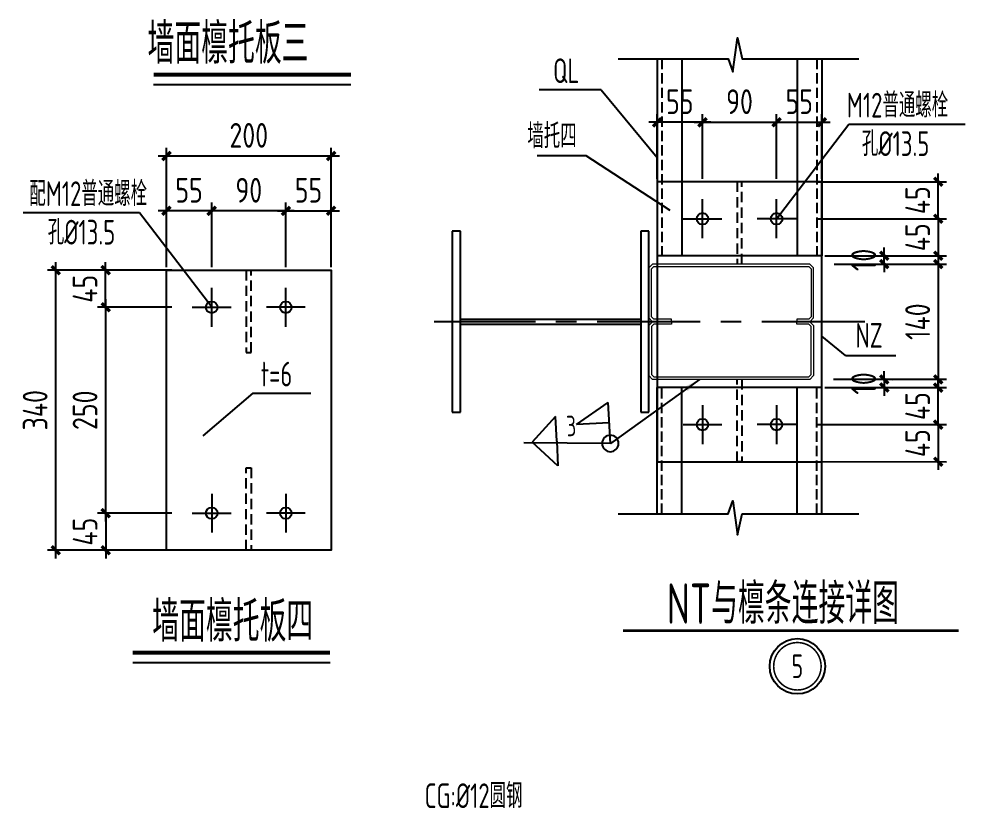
# Model space of a CAD drawing. Extents: x 180850 to 1399066, y 113487 to 334416.
# Drawn here: x 1100614 to 1123591, y 154976 to 174142 of the extents above; entities that cross this region are included whole.
import ezdxf
from ezdxf.enums import TextEntityAlignment as Align

# ---------------------------------------------------------------- set-up
doc = ezdxf.new("R2010")
doc.units = 0
doc.header["$LTSCALE"] = 1000
for name, pattern in [('CENTERX2', [4, 2.5, -0.5, 0.5, -0.5]), ('CONTINOUS', [0]), ('DASH', [0.35, 0.25, -0.1]), ('DASHED', [0.75, 0.5, -0.25])]:
    doc.linetypes.add(name, pattern=pattern)
for name, color, linetype in [('4', 4, 'CONTINOUS'), ('AXIS', 3, 'Continuous'), ('BEAM', 4, 'Continuous'), ('PUB_TEXT', 7, 'Continuous'), ('PZ', 202, 'Continuous'), ('STXT_HF', 7, 'Continuous'), ('STXT_HF_TEXT', 7, 'Continuous'), ('THIN', 7, 'Continuous'), ('板', 243, 'Continuous'), ('框线', 252, 'Continuous')]:
    doc.layers.add(name, color=color, linetype=linetype)
doc.layers.add('檩条', color=30, linetype='Continuous', lineweight=5)
doc.styles.get("Standard").update_dxf_attribs({"font": 'gbenor.shx', "bigfont": 'gbcbig.shx'})
doc.styles.add('TSSD_Dimension', font='Tssdeng.shx', dxfattribs={"width": 0.8, "bigfont": 'hztxt.shx'})
doc.styles.add('TSSD_Num', font='Tssdeng.shx', dxfattribs={"width": 0.7, "bigfont": 'hztxt.shx'})
doc.styles.add('标准字体', font='tssdeng.shx', dxfattribs={"width": 0.7, "bigfont": 'tssdchn.shx'})
doc.dimstyles.new('TSSD_20_200', dxfattribs={"dimtxt": 600, "dimasz": 200, "dimexe": 200, "dimexo": 500, "dimgap": 200, "dimtad": 1, "dimdec": 0, "dimlfac": 0.05, "dimzin": 0, "dimdsep": 46, "dimtxsty": 'TSSD_Dimension', "dimblk": 'ARCHTICK', "dimblk1": 'ARCHTICK', "dimblk2": 'ARCHTICK', "dimcen": 0, "dimdle": 200, "dimclrt": 7, "dimadec": 0, "dimazin": 0, "dimtfac": 1, "dimtdec": 0, "dimtix": 1, "dimtmove": 2, "dimatfit": 3, "dimfxl": 1, "dimtolj": 1, "dimtzin": 0, "dimarcsym": 0})
doc.dimstyles.new('TSSD_LEADER_STYLE_400.0', dxfattribs={"dimtxt": 1200, "dimasz": 400, "dimexe": 400, "dimexo": 1000, "dimgap": 0.09, "dimtad": 0, "dimtih": 1, "dimtoh": 1, "dimdec": 4, "dimzin": 0, "dimdsep": 46, "dimtxsty": 'Standard', "dimcen": 0.09, "dimdle": 400, "dimclrt": 7, "dimadec": 0, "dimazin": 0, "dimtfac": 1, "dimtdec": 4, "dimtofl": 0, "dimtmove": 0, "dimatfit": 3, "dimfxl": 1, "dimtolj": 1, "dimtzin": 0, "dimarcsym": 0})

# ---------------------------------------------------------------- blocks, each defined once
blk = doc.blocks.new('ts_idx2')
at = {"color": 0, "linetype": 'ByBlock', "lineweight": -2, "const_width": 0.0333}
blk.add_lwpolyline([(-0.5, 0, 1), (0.5, 0, 1)], format="xyb", close=True, dxfattribs=at)
at = {"color": 0, "linetype": 'ByBlock', "lineweight": -2}
blk.add_circle((0, 0), 0.583, dxfattribs=at)
at = {"color": 0, "linetype": 'ByBlock', "lineweight": -2, "style": 'TSSD_Num', "width": 0.7}
blk.add_attdef('A', text='', height=0.5, dxfattribs=at).set_placement((0, 0), align=Align.MIDDLE_CENTER)
blk = doc.blocks.new('_ArchTick')
at = {"color": 0, "linetype": 'ByBlock', "const_width": 0.4}
blk.add_lwpolyline([(-0.5, -0.5), (0.5, 0.5)], dxfattribs=at)
blk = doc.blocks.new('*D824')
at = {"layer": 'AXIS', "color": 0, "linetype": 'ByBlock', "lineweight": -2, "transparency": 16777216}
for p, q in [((1107096, 168111), (1107096, 169681)), ((1108196, 168111), (1108196, 169681)), ((1106896, 169481), (1108396, 169481))]:
    blk.add_line(p, q, dxfattribs=at)
at = {"layer": 'Defpoints', "color": 0, "linetype": 'ByBlock', "transparency": 16777216}
for p in [(1108196, 169481), (1107096, 167611), (1108196, 167611)]:
    blk.add_point(p, dxfattribs=at)
at = {"layer": 'AXIS', "color": 0, "linetype": 'ByBlock', "lineweight": -2, "transparency": 16777216, "xscale": 200, "yscale": 200, "zscale": 200, "rotation": 180}
blk.add_blockref('_ArchTick', (1107096, 169481), dxfattribs=at)
at = {"layer": 'AXIS', "color": 0, "linetype": 'ByBlock', "lineweight": -2, "transparency": 16777216, "xscale": 200, "yscale": 200, "zscale": 200}
blk.add_blockref('_ArchTick', (1108196, 169481), dxfattribs=at)
at = {"layer": 'AXIS', "color": 7, "linetype": 'ByBlock', "transparency": 16777216, "insert": (1107646, 169981), "char_height": 600, "attachment_point": 5, "style": 'TSSD_Dimension'}
blk.add_mtext('\\A1;55', dxfattribs=at)
blk = doc.blocks.new('*D825')
at = {"layer": 'AXIS', "color": 0, "linetype": 'ByBlock', "lineweight": -2, "transparency": 16777216}
for p, q in [((1105296, 168111), (1105296, 169681)), ((1107096, 168111), (1107096, 169681)), ((1107296, 169481), (1105096, 169481))]:
    blk.add_line(p, q, dxfattribs=at)
at = {"layer": 'Defpoints', "color": 0, "linetype": 'ByBlock', "transparency": 16777216}
for p in [(1105296, 169481), (1105296, 167611), (1107096, 167611)]:
    blk.add_point(p, dxfattribs=at)
at = {"layer": 'AXIS', "color": 0, "linetype": 'ByBlock', "lineweight": -2, "transparency": 16777216, "xscale": 200, "yscale": 200, "zscale": 200, "rotation": 180}
blk.add_blockref('_ArchTick', (1105296, 169481), dxfattribs=at)
at = {"layer": 'AXIS', "color": 0, "linetype": 'ByBlock', "lineweight": -2, "transparency": 16777216, "xscale": 200, "yscale": 200, "zscale": 200}
blk.add_blockref('_ArchTick', (1107096, 169481), dxfattribs=at)
at = {"layer": 'AXIS', "color": 7, "linetype": 'ByBlock', "transparency": 16777216, "insert": (1106196, 169981), "char_height": 600, "attachment_point": 5, "style": 'TSSD_Dimension'}
blk.add_mtext('\\A1;90', dxfattribs=at)
blk = doc.blocks.new('*D826')
at = {"layer": 'AXIS', "color": 0, "linetype": 'ByBlock', "lineweight": -2, "transparency": 16777216}
for p, q in [((1104196, 168111), (1104196, 169681)), ((1105296, 168111), (1105296, 169681)), ((1105496, 169481), (1103996, 169481))]:
    blk.add_line(p, q, dxfattribs=at)
at = {"layer": 'Defpoints', "color": 0, "linetype": 'ByBlock', "transparency": 16777216}
for p in [(1104196, 169481), (1104196, 167611), (1105296, 167611)]:
    blk.add_point(p, dxfattribs=at)
at = {"layer": 'AXIS', "color": 0, "linetype": 'ByBlock', "lineweight": -2, "transparency": 16777216, "xscale": 200, "yscale": 200, "zscale": 200, "rotation": 180}
blk.add_blockref('_ArchTick', (1104196, 169481), dxfattribs=at)
at = {"layer": 'AXIS', "color": 0, "linetype": 'ByBlock', "lineweight": -2, "transparency": 16777216, "xscale": 200, "yscale": 200, "zscale": 200}
blk.add_blockref('_ArchTick', (1105296, 169481), dxfattribs=at)
at = {"layer": 'AXIS', "color": 7, "linetype": 'ByBlock', "transparency": 16777216, "insert": (1104746, 169981), "char_height": 600, "attachment_point": 5, "style": 'TSSD_Dimension'}
blk.add_mtext('\\A1;55', dxfattribs=at)
blk = doc.blocks.new('*D827')
at = {"layer": 'AXIS', "color": 0, "linetype": 'ByBlock', "lineweight": -2, "transparency": 16777216}
for p, q in [((1102720, 168038), (1102720, 168238)), ((1104324, 168038), (1102520, 168038)), ((1102720, 167138), (1102720, 168038)), ((1104324, 167138), (1102520, 167138)), ((1102720, 167138), (1102720, 166938))]:
    blk.add_line(p, q, dxfattribs=at)
at = {"layer": 'Defpoints', "color": 0, "linetype": 'ByBlock', "transparency": 16777216}
for p in [(1102720, 168038), (1104824, 168038), (1104824, 167138)]:
    blk.add_point(p, dxfattribs=at)
at = {"layer": 'AXIS', "color": 0, "linetype": 'ByBlock', "lineweight": -2, "transparency": 16777216, "xscale": 200, "yscale": 200, "zscale": 200}
for p, rotation in [((1102720, 168038), 270), ((1102720, 167138), 90)]:
    blk.add_blockref('_ArchTick', p, dxfattribs=dict(at, rotation=rotation))
at = {"layer": 'AXIS', "color": 7, "linetype": 'ByBlock', "transparency": 16777216, "insert": (1102220, 167588), "char_height": 600, "attachment_point": 5, "rotation": 90, "style": 'TSSD_Dimension'}
blk.add_mtext('\\A1;45', dxfattribs=at)
blk = doc.blocks.new('*D773')
at = {"layer": 'AXIS', "color": 0, "linetype": 'ByBlock', "lineweight": -2, "transparency": 16777216}
for p, q in [((1102720, 167338), (1102720, 161938)), ((1104124, 167138), (1102520, 167138)), ((1104324, 162138), (1102520, 162138))]:
    blk.add_line(p, q, dxfattribs=at)
at = {"layer": 'Defpoints', "color": 0, "linetype": 'ByBlock', "transparency": 16777216}
for p in [(1104624, 167138), (1102720, 162138), (1104824, 162138)]:
    blk.add_point(p, dxfattribs=at)
at = {"layer": 'AXIS', "color": 0, "linetype": 'ByBlock', "lineweight": -2, "transparency": 16777216, "xscale": 200, "yscale": 200, "zscale": 200}
for p, rotation in [((1102720, 167138), 90), ((1102720, 162138), 270)]:
    blk.add_blockref('_ArchTick', p, dxfattribs=dict(at, rotation=rotation))
at = {"layer": 'AXIS', "color": 7, "linetype": 'ByBlock', "transparency": 16777216, "insert": (1102220, 164638), "char_height": 600, "attachment_point": 5, "rotation": 90, "style": 'TSSD_Dimension'}
blk.add_mtext('\\A1;250', dxfattribs=at)
blk = doc.blocks.new('*D774')
at = {"layer": 'AXIS', "color": 0, "linetype": 'ByBlock', "lineweight": -2, "transparency": 16777216}
for p, q in [((1102722, 162139), (1102722, 162339)), ((1104296, 162139), (1102522, 162139)), ((1102722, 162139), (1102722, 161239)), ((1104296, 161239), (1102522, 161239)), ((1102722, 161239), (1102722, 161039))]:
    blk.add_line(p, q, dxfattribs=at)
at = {"layer": 'Defpoints', "color": 0, "linetype": 'ByBlock', "transparency": 16777216}
for p in [(1104796, 162139), (1102722, 161239), (1104796, 161239)]:
    blk.add_point(p, dxfattribs=at)
at = {"layer": 'AXIS', "color": 0, "linetype": 'ByBlock', "lineweight": -2, "transparency": 16777216, "xscale": 200, "yscale": 200, "zscale": 200}
for p, rotation in [((1102722, 162139), 270), ((1102722, 161239), 90)]:
    blk.add_blockref('_ArchTick', p, dxfattribs=dict(at, rotation=rotation))
at = {"layer": 'AXIS', "color": 7, "linetype": 'ByBlock', "transparency": 16777216, "insert": (1102222, 161689), "char_height": 600, "attachment_point": 5, "rotation": 90, "style": 'TSSD_Dimension'}
blk.add_mtext('\\A1;45', dxfattribs=at)
blk = doc.blocks.new('*D828')
at = {"layer": 'AXIS', "color": 0, "linetype": 'ByBlock', "lineweight": -2, "transparency": 16777216}
for p, q in [((1101508, 161039), (1101508, 168238)), ((1103696, 168038), (1101308, 168038)), ((1103696, 161239), (1101308, 161239))]:
    blk.add_line(p, q, dxfattribs=at)
at = {"layer": 'Defpoints', "color": 0, "linetype": 'ByBlock', "transparency": 16777216}
for p in [(1101508, 168038), (1104196, 168038), (1104196, 161239)]:
    blk.add_point(p, dxfattribs=at)
at = {"layer": 'AXIS', "color": 0, "linetype": 'ByBlock', "lineweight": -2, "transparency": 16777216, "xscale": 200, "yscale": 200, "zscale": 200}
for p, rotation in [((1101508, 168038), 90), ((1101508, 161239), 270)]:
    blk.add_blockref('_ArchTick', p, dxfattribs=dict(at, rotation=rotation))
at = {"layer": 'AXIS', "color": 7, "linetype": 'ByBlock', "transparency": 16777216, "insert": (1101008, 164638), "char_height": 600, "attachment_point": 5, "rotation": 90, "style": 'TSSD_Dimension'}
blk.add_mtext('\\A1;340', dxfattribs=at)
blk = doc.blocks.new('*D829')
at = {"layer": 'AXIS', "color": 0, "linetype": 'ByBlock', "lineweight": -2, "transparency": 16777216}
for p, q in [((1104196, 168538), (1104196, 171014)), ((1108196, 168538), (1108196, 171014)), ((1103996, 170814), (1108396, 170814))]:
    blk.add_line(p, q, dxfattribs=at)
at = {"layer": 'Defpoints', "color": 0, "linetype": 'ByBlock', "transparency": 16777216}
for p in [(1108196, 170814), (1104196, 168038), (1108196, 168038)]:
    blk.add_point(p, dxfattribs=at)
at = {"layer": 'AXIS', "color": 0, "linetype": 'ByBlock', "lineweight": -2, "transparency": 16777216, "xscale": 200, "yscale": 200, "zscale": 200, "rotation": 180}
blk.add_blockref('_ArchTick', (1104196, 170814), dxfattribs=at)
at = {"layer": 'AXIS', "color": 0, "linetype": 'ByBlock', "lineweight": -2, "transparency": 16777216, "xscale": 200, "yscale": 200, "zscale": 200}
blk.add_blockref('_ArchTick', (1108196, 170814), dxfattribs=at)
at = {"layer": 'AXIS', "color": 7, "linetype": 'ByBlock', "transparency": 16777216, "insert": (1106196, 171314), "char_height": 600, "attachment_point": 5, "style": 'TSSD_Dimension'}
blk.add_mtext('\\A1;200', dxfattribs=at)
blk = doc.blocks.new('_WELD001')
at = {"linetype": 'ByBlock'}
h = blk.add_hatch(color=0, dxfattribs=at)
h.paths.add_polyline_path([(0.8, 0.5), (0, 1), (0, 0.5)], flags=16)
edge = h.paths.add_edge_path()
edge.add_line((0.8, 0.5), (0, 1))
edge.add_line((0, 0.5), (0.8, 0.5))
edge.add_line((0, 0), (0, 1))
at = {"color": 0, "linetype": 'ByBlock'}
for p, q in [((0, 0), (0, 1)), ((0.8, 0.5), (0, 1)), ((0, 0.5), (0.8, 0.5))]:
    blk.add_line(p, q, dxfattribs=at)
blk = doc.blocks.new('_WELD003')
at = {"color": 0, "linetype": 'ByBlock'}
blk.add_circle((0, 0), 0.5, dxfattribs=at)
blk = doc.blocks.new('_WELD004')
at = {"color": 0, "linetype": 'ByBlock'}
for p, q in [((0, 1), (1, 0)), ((0, 0), (0, 1))]:
    blk.add_line(p, q, dxfattribs=at)
blk = doc.blocks.new('*D830')
at = {"layer": 'AXIS', "color": 0, "linetype": 'ByBlock', "lineweight": -2, "transparency": 16777216}
for p, q in [((1116113, 170261), (1116113, 171832)), ((1117213, 170261), (1117213, 171832)), ((1117413, 171632), (1115913, 171632))]:
    blk.add_line(p, q, dxfattribs=at)
at = {"layer": 'Defpoints', "color": 0, "linetype": 'ByBlock', "transparency": 16777216}
for p in [(1116113, 171632), (1116113, 169761), (1117213, 169761)]:
    blk.add_point(p, dxfattribs=at)
at = {"layer": 'AXIS', "color": 0, "linetype": 'ByBlock', "lineweight": -2, "transparency": 16777216, "xscale": 200, "yscale": 200, "zscale": 200, "rotation": 180}
blk.add_blockref('_ArchTick', (1116113, 171632), dxfattribs=at)
at = {"layer": 'AXIS', "color": 0, "linetype": 'ByBlock', "lineweight": -2, "transparency": 16777216, "xscale": 200, "yscale": 200, "zscale": 200}
blk.add_blockref('_ArchTick', (1117213, 171632), dxfattribs=at)
at = {"layer": 'AXIS', "color": 7, "linetype": 'ByBlock', "transparency": 16777216, "insert": (1116663, 172132), "char_height": 600, "attachment_point": 5, "style": 'TSSD_Dimension'}
blk.add_mtext('\\A1;55', dxfattribs=at)
blk = doc.blocks.new('*D831')
at = {"layer": 'AXIS', "color": 0, "linetype": 'ByBlock', "lineweight": -2, "transparency": 16777216}
for p, q in [((1117213, 170261), (1117213, 171832)), ((1119013, 170261), (1119013, 171832)), ((1117013, 171632), (1119213, 171632))]:
    blk.add_line(p, q, dxfattribs=at)
at = {"layer": 'Defpoints', "color": 0, "linetype": 'ByBlock', "transparency": 16777216}
for p in [(1119013, 171632), (1117213, 169761), (1119013, 169761)]:
    blk.add_point(p, dxfattribs=at)
at = {"layer": 'AXIS', "color": 0, "linetype": 'ByBlock', "lineweight": -2, "transparency": 16777216, "xscale": 200, "yscale": 200, "zscale": 200, "rotation": 180}
blk.add_blockref('_ArchTick', (1117213, 171632), dxfattribs=at)
at = {"layer": 'AXIS', "color": 0, "linetype": 'ByBlock', "lineweight": -2, "transparency": 16777216, "xscale": 200, "yscale": 200, "zscale": 200}
blk.add_blockref('_ArchTick', (1119013, 171632), dxfattribs=at)
at = {"layer": 'AXIS', "color": 7, "linetype": 'ByBlock', "transparency": 16777216, "insert": (1118113, 172132), "char_height": 600, "attachment_point": 5, "style": 'TSSD_Dimension'}
blk.add_mtext('\\A1;90', dxfattribs=at)
blk = doc.blocks.new('*D832')
at = {"layer": 'AXIS', "color": 0, "linetype": 'ByBlock', "lineweight": -2, "transparency": 16777216}
for p, q in [((1119013, 170261), (1119013, 171832)), ((1120113, 170261), (1120113, 171832)), ((1118813, 171632), (1120313, 171632))]:
    blk.add_line(p, q, dxfattribs=at)
at = {"layer": 'Defpoints', "color": 0, "linetype": 'ByBlock', "transparency": 16777216}
for p in [(1120113, 171632), (1119013, 169761), (1120113, 169761)]:
    blk.add_point(p, dxfattribs=at)
at = {"layer": 'AXIS', "color": 0, "linetype": 'ByBlock', "lineweight": -2, "transparency": 16777216, "xscale": 200, "yscale": 200, "zscale": 200, "rotation": 180}
blk.add_blockref('_ArchTick', (1119013, 171632), dxfattribs=at)
at = {"layer": 'AXIS', "color": 0, "linetype": 'ByBlock', "lineweight": -2, "transparency": 16777216, "xscale": 200, "yscale": 200, "zscale": 200}
blk.add_blockref('_ArchTick', (1120113, 171632), dxfattribs=at)
at = {"layer": 'AXIS', "color": 7, "linetype": 'ByBlock', "transparency": 16777216, "insert": (1119563, 172132), "char_height": 600, "attachment_point": 5, "style": 'TSSD_Dimension'}
blk.add_mtext('\\A1;55', dxfattribs=at)
blk = doc.blocks.new('*D833')
at = {"layer": 'AXIS', "color": 0, "linetype": 'ByBlock', "lineweight": -2, "transparency": 16777216}
for p, q in [((1122940, 170189), (1122940, 170389)), ((1119985, 170189), (1123140, 170189)), ((1122940, 169289), (1122940, 170189)), ((1119985, 169289), (1123140, 169289)), ((1122940, 169289), (1122940, 169089))]:
    blk.add_line(p, q, dxfattribs=at)
at = {"layer": 'Defpoints', "color": 0, "linetype": 'ByBlock', "transparency": 16777216}
for p in [(1119485, 170189), (1122940, 170189), (1119485, 169289)]:
    blk.add_point(p, dxfattribs=at)
at = {"layer": 'AXIS', "color": 0, "linetype": 'ByBlock', "lineweight": -2, "transparency": 16777216, "xscale": 200, "yscale": 200, "zscale": 200}
for p, rotation in [((1122940, 170189), 270), ((1122940, 169289), 90)]:
    blk.add_blockref('_ArchTick', p, dxfattribs=dict(at, rotation=rotation))
at = {"layer": 'AXIS', "color": 7, "linetype": 'ByBlock', "transparency": 16777216, "insert": (1122440, 169739), "char_height": 600, "attachment_point": 5, "rotation": 90, "style": 'TSSD_Dimension'}
blk.add_mtext('\\A1;45', dxfattribs=at)
blk = doc.blocks.new('*D775')
at = {"layer": 'AXIS', "color": 0, "linetype": 'ByBlock', "lineweight": -2, "transparency": 16777216}
for p, q in [((1122940, 169289), (1122940, 169489)), ((1120185, 169289), (1123140, 169289)), ((1122940, 169289), (1122940, 168389)), ((1120185, 168389), (1123140, 168389)), ((1122940, 168389), (1122940, 168189))]:
    blk.add_line(p, q, dxfattribs=at)
at = {"layer": 'Defpoints', "color": 0, "linetype": 'ByBlock', "transparency": 16777216}
for p in [(1119685, 169289), (1119685, 168389), (1122940, 168389)]:
    blk.add_point(p, dxfattribs=at)
at = {"layer": 'AXIS', "color": 0, "linetype": 'ByBlock', "lineweight": -2, "transparency": 16777216, "xscale": 200, "yscale": 200, "zscale": 200}
for p, rotation in [((1122940, 169289), 270), ((1122940, 168389), 90)]:
    blk.add_blockref('_ArchTick', p, dxfattribs=dict(at, rotation=rotation))
at = {"layer": 'AXIS', "color": 7, "linetype": 'ByBlock', "transparency": 16777216, "insert": (1122440, 168839), "char_height": 600, "attachment_point": 5, "rotation": 90, "style": 'TSSD_Dimension'}
blk.add_mtext('\\A1;45', dxfattribs=at)
blk = doc.blocks.new('*D834')
at = {"layer": 'AXIS', "color": 0, "linetype": 'ByBlock', "lineweight": -2, "transparency": 16777216}
for p, q in [((1121629, 168389), (1121629, 168589)), ((1120613, 168389), (1121829, 168389)), ((1121629, 168189), (1121629, 168389)), ((1120413, 168189), (1121829, 168189)), ((1121629, 168189), (1121629, 167989))]:
    blk.add_line(p, q, dxfattribs=at)
at = {"layer": 'Defpoints', "color": 0, "linetype": 'ByBlock', "transparency": 16777216}
for p in [(1120113, 168389), (1121629, 168389), (1119913, 168189)]:
    blk.add_point(p, dxfattribs=at)
at = {"layer": 'AXIS', "color": 0, "linetype": 'ByBlock', "lineweight": -2, "transparency": 16777216, "xscale": 200, "yscale": 200, "zscale": 200}
for p, rotation in [((1121629, 168389), 270), ((1121629, 168189), 90)]:
    blk.add_blockref('_ArchTick', p, dxfattribs=dict(at, rotation=rotation))
at = {"layer": 'AXIS', "color": 7, "linetype": 'ByBlock', "transparency": 16777216, "insert": (1121129, 168289), "char_height": 600, "attachment_point": 5, "rotation": 90, "style": 'TSSD_Dimension'}
blk.add_mtext('\\A1;10', dxfattribs=at)
blk = doc.blocks.new('*D776')
at = {"layer": 'AXIS', "color": 0, "linetype": 'ByBlock', "lineweight": -2, "transparency": 16777216}
for p, q in [((1122940, 168389), (1122940, 165189)), ((1120413, 168189), (1123140, 168189)), ((1120398, 165389), (1123140, 165389))]:
    blk.add_line(p, q, dxfattribs=at)
at = {"layer": 'Defpoints', "color": 0, "linetype": 'ByBlock', "transparency": 16777216}
for p in [(1119913, 168189), (1119898, 165389), (1122940, 165389)]:
    blk.add_point(p, dxfattribs=at)
at = {"layer": 'AXIS', "color": 0, "linetype": 'ByBlock', "lineweight": -2, "transparency": 16777216, "xscale": 200, "yscale": 200, "zscale": 200}
for p, rotation in [((1122940, 168189), 90), ((1122940, 165389), 270)]:
    blk.add_blockref('_ArchTick', p, dxfattribs=dict(at, rotation=rotation))
at = {"layer": 'AXIS', "color": 7, "linetype": 'ByBlock', "transparency": 16777216, "insert": (1122440, 166789), "char_height": 600, "attachment_point": 5, "rotation": 90, "style": 'TSSD_Dimension'}
blk.add_mtext('\\A1;140', dxfattribs=at)
blk = doc.blocks.new('*D777')
at = {"layer": 'AXIS', "color": 0, "linetype": 'ByBlock', "lineweight": -2, "transparency": 16777216}
for p, q in [((1119985, 164289), (1123139, 164288)), ((1122939, 164288), (1122939, 164488)), ((1122939, 164288), (1122939, 163388)), ((1119984, 163389), (1123139, 163388)), ((1122939, 163388), (1122938, 163188))]:
    blk.add_line(p, q, dxfattribs=at)
at = {"layer": 'Defpoints', "color": 0, "linetype": 'ByBlock', "transparency": 16777216}
for p in [(1119485, 164289), (1119484, 163389), (1122939, 163388)]:
    blk.add_point(p, dxfattribs=at)
at = {"layer": 'AXIS', "color": 0, "linetype": 'ByBlock', "lineweight": -2, "transparency": 16777216, "xscale": 200, "yscale": 200, "zscale": 200}
for p, rotation in [((1122939, 164288), 269.9816566728969), ((1122939, 163388), 89.98165667289692)]:
    blk.add_blockref('_ArchTick', p, dxfattribs=dict(at, rotation=rotation))
at = {"layer": 'AXIS', "color": 7, "linetype": 'ByBlock', "transparency": 16777216, "insert": (1122439, 163838), "char_height": 600, "attachment_point": 5, "rotation": 89.9817, "style": 'TSSD_Dimension'}
blk.add_mtext('\\A1;45', dxfattribs=at)
blk = doc.blocks.new('*D778')
at = {"layer": 'AXIS', "color": 0, "linetype": 'ByBlock', "lineweight": -2, "transparency": 16777216}
for p, q in [((1122939, 165188), (1122939, 165388)), ((1120185, 165189), (1123139, 165188)), ((1122939, 164288), (1122939, 165188)), ((1120185, 164289), (1123139, 164288)), ((1122939, 164288), (1122939, 164088))]:
    blk.add_line(p, q, dxfattribs=at)
at = {"layer": 'Defpoints', "color": 0, "linetype": 'ByBlock', "transparency": 16777216}
for p in [(1119685, 165189), (1122939, 165188), (1119685, 164289)]:
    blk.add_point(p, dxfattribs=at)
at = {"layer": 'AXIS', "color": 0, "linetype": 'ByBlock', "lineweight": -2, "transparency": 16777216, "xscale": 200, "yscale": 200, "zscale": 200}
for p, rotation in [((1122939, 165188), 269.9816566728969), ((1122939, 164288), 89.9816566728969)]:
    blk.add_blockref('_ArchTick', p, dxfattribs=dict(at, rotation=rotation))
at = {"layer": 'AXIS', "color": 7, "linetype": 'ByBlock', "transparency": 16777216, "insert": (1122439, 164738), "char_height": 600, "attachment_point": 5, "rotation": 89.9817, "style": 'TSSD_Dimension'}
blk.add_mtext('\\A1;45', dxfattribs=at)
blk = doc.blocks.new('*D779')
at = {"layer": 'AXIS', "color": 0, "linetype": 'ByBlock', "lineweight": -2, "transparency": 16777216}
for p, q in [((1121629, 165388), (1121629, 165588)), ((1120413, 165389), (1121829, 165388)), ((1121629, 165388), (1121629, 165188)), ((1120613, 165189), (1121829, 165188)), ((1121629, 165188), (1121629, 164988))]:
    blk.add_line(p, q, dxfattribs=at)
at = {"layer": 'Defpoints', "color": 0, "linetype": 'ByBlock', "transparency": 16777216}
for p in [(1119913, 165389), (1120113, 165189), (1121629, 165188)]:
    blk.add_point(p, dxfattribs=at)
at = {"layer": 'AXIS', "color": 0, "linetype": 'ByBlock', "lineweight": -2, "transparency": 16777216, "xscale": 200, "yscale": 200, "zscale": 200}
for p, rotation in [((1121629, 165388), 269.9816566728969), ((1121629, 165188), 89.98165667289692)]:
    blk.add_blockref('_ArchTick', p, dxfattribs=dict(at, rotation=rotation))
at = {"layer": 'AXIS', "color": 7, "linetype": 'ByBlock', "transparency": 16777216, "insert": (1121129, 165288), "char_height": 600, "attachment_point": 5, "rotation": 89.9817, "style": 'TSSD_Dimension'}
blk.add_mtext('\\A1;10', dxfattribs=at)

msp = doc.modelspace()

# ---------------------------------------------------------------- linework, layer by layer
at = {"color": 8, "linetype": 'CENTERX2'}
msp.add_line((1121155.88, 166788.53), (1110697.05, 166788.7), dxfattribs=at)
at = {"color": 3}
for points, const_width in [([(1103883.33, 172788.7), (1108676.05, 172788.7)], 100), ([(1115281.34, 159287.22), (1123436.25, 159287.22)], 64.9), ([(1103376.36, 158751.8), (1108169.07, 158751.8)], 100)]:
    msp.add_lwpolyline(points, dxfattribs=dict(at, const_width=const_width))
for points in [[(1103883.33, 172548.7), (1108676.05, 172548.7)], [(1103376.36, 158511.8), (1108169.07, 158511.8)]]:
    msp.add_lwpolyline(points, dxfattribs=at)
at = {"layer": '4', "color": 8, "linetype": 'DASH'}
for p, q in [((1116227.15, 173172.17), (1116227.2, 168388.6)), ((1119993.32, 173172.17), (1119993.32, 168388.6)), ((1116227.04, 162120.25), (1116227.16, 165188.7)), ((1119993.21, 162120.16), (1119993.28, 165188.61))]:
    msp.add_line(p, q, dxfattribs=at)
at = {"layer": 'AXIS', "color": 2, "linetype": 'ByBlock'}
for p, q in [((1116113.32, 173172.17), (1116113.32, 168388.6)), ((1116713.32, 173172.17), (1116713.32, 168388.6)), ((1119513.32, 173172.17), (1119513.32, 168388.6)), ((1120113.32, 173172.17), (1120113.32, 168388.6)), ((1120113.32, 168388.6), (1116113.32, 168388.6)), ((1116113.21, 162120.25), (1116113.28, 165188.7)), ((1120113.28, 165188.6), (1116113.28, 165188.7)), ((1116713.21, 162120.24), (1116713.28, 165188.69)), ((1119513.21, 162120.17), (1119513.28, 165188.62)), ((1120113.21, 162120.16), (1120113.28, 165188.6))]:
    msp.add_line(p, q, dxfattribs=at)
at = {"layer": 'AXIS', "linetype": 'ByBlock'}
for p, q in [((1114751.94, 172416.6), (1113244.59, 172416.6)), ((1114751.94, 172416.6), (1116113.32, 170778.6)), ((1119013.32, 169288.6), (1120769.32, 171583.6)), ((1120769.32, 171583.6), (1123591.24, 171583.6)), ((1114389.86, 170819.52), (1113202.19, 170819.52)), ((1116431.78, 169490.05), (1114389.86, 170819.52)), ((1103539.95, 169433.46), (1100718.03, 169433.46)), ((1105295.95, 167138.46), (1103539.95, 169433.46)), ((1120688.64, 165967.93), (1120113.31, 166436.6)), ((1120688.64, 165967.93), (1121908.96, 165967.93)), ((1106294.45, 165053.89), (1105081.97, 164014.33)), ((1106294.45, 165053.89), (1107705.11, 165053.89))]:
    msp.add_line(p, q, dxfattribs=at)
at = {"layer": 'AXIS', "color": 2, "linetype": 'ByBlock'}
for points in [[(1115163.32, 173172.17), (1117837.41, 173172.17), (1117952.06, 172857.17), (1118063.14, 173680.32), (1118174.91, 173172.17), (1121013.32, 173172.17)], [(1115163.21, 162120.28), (1117837.3, 162120.22), (1117951.96, 162435.21), (1118063.03, 161612.06), (1118174.8, 162120.21), (1121013.21, 162120.14)]]:
    msp.add_lwpolyline(points, dxfattribs=at)
at = {"layer": 'BEAM', "linetype": 'ByBlock'}
for p, q in [((1111336.47, 168988.6), (1111136.47, 168988.6)), ((1111136.47, 168988.6), (1111136.47, 164588.6)), ((1111336.47, 164588.6), (1111336.47, 168988.6)), ((1115913.32, 168988.6), (1115713.32, 168988.6)), ((1115713.32, 168988.6), (1115713.32, 164588.6)), ((1115913.32, 164588.6), (1115913.32, 168988.6)), ((1111336.47, 166848.6), (1115713.32, 166848.6)), ((1111336.47, 166728.6), (1115713.32, 166728.6)), ((1111136.47, 164588.6), (1111336.47, 164588.6)), ((1115713.32, 164588.6), (1115913.32, 164588.6))]:
    msp.add_line(p, q, dxfattribs=at)
at = {"layer": 'PZ'}
for points in [[(1120113.24, 163388.64), (1120113.35, 170188.58), (1116113.36, 170188.61), (1116113.25, 163388.66)], [(1104196.01, 161238.52), (1104195.9, 168038.46), (1108195.9, 168038.49), (1108196.01, 161238.54)]]:
    msp.add_lwpolyline(points, close=True, dxfattribs=at)
for centre in [(1117213.32, 169288.6), (1119013.32, 169288.6), (1105295.95, 167138.46), (1107095.95, 167138.46), (1117213.26, 164288.68), (1119013.26, 164288.63), (1105296.01, 162138.49), (1107096.01, 162138.54)]:
    msp.add_circle(centre, 140, dxfattribs=at)
at = {"layer": 'STXT_HF'}
msp.add_line((1114976.34, 163830.6), (1112875.71, 163848.7), dxfattribs=at)
at = {"layer": '板', "linetype": 'DASHED', "ltscale": 0.5}
for p, q in [((1118173.32, 170188.6), (1118053.32, 170188.6)), ((1118053.32, 170188.6), (1118053.32, 168188.6)), ((1118173.32, 168188.6), (1118173.32, 170188.6)), ((1106135.85, 168038.47), (1106135.9, 166038.47)), ((1106255.9, 166038.47), (1106255.85, 168038.47)), ((1106135.9, 166038.47), (1106255.9, 166038.47)), ((1118053.24, 163388.66), (1118053.29, 165388.66)), ((1118173.29, 165388.65), (1118173.24, 163388.65)), ((1118173.24, 163388.65), (1118053.24, 163388.66)), ((1106135.86, 161238.51), (1106135.9, 163238.51)), ((1106135.9, 163238.51), (1106255.9, 163238.51)), ((1106255.9, 163238.5), (1106255.86, 161238.5))]:
    msp.add_line(p, q, dxfattribs=at)
at = {"layer": '框线'}
for p, q in [((1117213.32, 168816.46), (1117213.32, 169760.73)), ((1119013.32, 168816.46), (1119013.32, 169760.73)), ((1116741.18, 169288.6), (1117685.45, 169288.6)), ((1119485.45, 169288.6), (1118541.18, 169288.6)), ((1105295.95, 166666.33), (1105295.95, 167610.6)), ((1107095.95, 166666.33), (1107095.95, 167610.6)), ((1104823.82, 167138.46), (1105768.09, 167138.46)), ((1107568.09, 167138.46), (1106623.82, 167138.46)), ((1117213.27, 164760.81), (1117213.25, 163816.54)), ((1119013.27, 164760.76), (1119013.25, 163816.49)), ((1116741.13, 164288.69), (1117685.4, 164288.67)), ((1119485.4, 164288.62), (1118541.13, 164288.64)), ((1105296, 162610.63), (1105296.02, 161666.36)), ((1107096, 162610.68), (1107096.02, 161666.41)), ((1104823.87, 162138.48), (1105768.14, 162138.5)), ((1107568.14, 162138.55), (1106623.87, 162138.53))]:
    msp.add_line(p, q, dxfattribs=at)
at = {"layer": '檩条'}
for points in [[(1119501.84, 166848.6), (1119501.84, 166788.6), (1119823.31, 166788.6), (1119913.31, 166878.6), (1119913.31, 168098.6), (1119823.31, 168188.6), (1116003.32, 168188.6), (1115913.32, 168098.6), (1115913.32, 166878.6), (1116003.32, 166788.6), (1116459.68, 166788.6), (1116459.68, 166848.6), (1116033.32, 166848.6), (1115973.32, 166908.6), (1115973.32, 168068.6), (1116033.32, 168128.6), (1119793.31, 168128.6), (1119853.31, 168068.6), (1119853.31, 166908.6), (1119793.31, 166848.6), (1119501.84, 166848.6)], [(1119501.84, 166728.6), (1119501.84, 166788.6), (1119823.31, 166788.6), (1119913.31, 166698.6), (1119913.31, 165478.6), (1119823.31, 165388.6), (1116003.32, 165388.6), (1115913.32, 165478.6), (1115913.32, 166698.6), (1116003.32, 166788.6), (1116459.68, 166788.6), (1116459.68, 166728.6), (1116033.32, 166728.6), (1115973.32, 166668.6), (1115973.32, 165508.6), (1116033.32, 165448.6), (1119793.31, 165448.6), (1119853.31, 165508.6), (1119853.31, 166668.6), (1119793.31, 166728.6), (1119501.84, 166728.6)]]:
    msp.add_lwpolyline(points, close=True, dxfattribs=at)

# ---------------------------------------------------------------- block references
ref = msp.add_blockref('ts_idx2', (1119519.03, 158419.67), dxfattribs=dict(xscale=1152, yscale=1152, zscale=1152))
ref.add_attrib('1', '5', dxfattribs={"layer": 'THIN', "height": 576, "style": 'TSSD_Num', "width": 0.7}).set_placement((1119519.03, 158419.67), align=Align.MIDDLE_CENTER)
at = {"layer": 'STXT_HF'}
for name, p, xscale, yscale, zscale, rotation in [('_WELD001', (1114976.34, 163830.6), -999.9999999999934, 999.9999999999983, 999.9999999999983, 2.875709310698307), ('_WELD004', (1113674.71, 163888.84), -600.0000000000002, 600.0000000000002, 600.0000000000002, 2.875709310698307), ('_WELD004', (1113674.71, 163888.84), 600.0000000000002, 600.0000000000002, 600.0000000000002, 182.8757093106982), ('_WELD003', (1114976.34, 163830.6), -399.9999999999957, 399.999999999998, 399.999999999998, 2.875709310698307)]:
    msp.add_blockref(name, p, dxfattribs=dict(at, xscale=xscale, yscale=yscale, zscale=zscale, rotation=rotation))

# ---------------------------------------------------------------- texts
at = {"style": '标准字体', "width": 0.7}
for s, p in [('墙面檩托板三', (1103737.33, 173054.29)), ('墙面檩托板四', (1103851.67, 159017.39))]:
    msp.add_text(s, height=980, dxfattribs=at).set_placement(p)
at = {"layer": 'PUB_TEXT', "style": '标准字体', "width": 0.7}
for s, height, p in [('QL', 600, (1113585.11, 172583.65)), ('M12普通螺栓', 600, (1120719.2, 171747.6)), ('墙托四', 600, (1112961.21, 171001.52)), ('孔%%c13.5', 600, (1121085.37, 170812.6)), ('配M12普通螺栓', 600, (1100866.03, 169597.46)), ('孔%%c13.5', 600, (1101315.01, 168662.46)), ('NZ', 600, (1120930.39, 166154.51)), ('t=6', 600, (1106486.56, 165216.57)), ('NT与檩条连接详图', 980, (1116346.45, 159449.69))]:
    msp.add_text(s, height=height, dxfattribs=at).set_placement(p)
at = {"layer": 'STXT_HF_TEXT', "style": '标准字体', "width": 0.7}
msp.add_text('3', height=500, rotation=2.875709, dxfattribs=at).set_placement((1113921.3, 164001.35))
at = {"layer": 'THIN', "style": '标准字体', "width": 0.7}
msp.add_text('CG:%%C12圆钢', height=600, dxfattribs=at).set_placement((1110465.81, 154975.55, 57491.26))

# ---------------------------------------------------------------- dimensions: what is measured, and where the dimension line sits
at = {"layer": 'AXIS', "linetype": 'ByBlock'}
for base, p1, p2, angle, picture, middle in [((1116113.32, 171631.51), (1117213.32, 169760.73), (1116113.32, 169760.73), 180, '*D830', (1116663.32, 172131.51)), ((1119013.32, 171631.51), (1117213.32, 169760.73), (1119013.32, 169760.73), 180, '*D831', (1118113.32, 172131.51)), ((1120113.32, 171631.51), (1119013.32, 169760.73), (1120113.32, 169760.73), 180, '*D832', (1119563.32, 172131.51)), ((1122939.61, 170188.6), (1119485.45, 169288.6), (1119485.45, 170188.6), 90, '*D833', (1122439.61, 169738.6)), ((1122939.61, 168388.6), (1119685.45, 169288.6), (1119685.45, 168388.6), 90, '*D775', (1122439.61, 168838.6)), ((1121629.42, 168388.6), (1119913.32, 168188.6), (1120113.32, 168388.6), 90, '*D834', (1121129.42, 168288.6)), ((1101507.52, 168038.46), (1104196.03, 161238.52), (1104195.9, 168038.46), 90, '*D828', (1101007.52, 164638.49)), ((1102719.57, 168038.46), (1104823.82, 167138.46), (1104823.81, 168038.46), 90, '*D827', (1102219.57, 167588.46)), ((1122939.61, 165388.61), (1119913.32, 168188.6), (1119898.18, 165388.61), 90, '*D776', (1122439.61, 166788.6)), ((1102719.58, 162138.48), (1104623.82, 167138.46), (1104823.87, 162138.48), 90, '*D773', (1102219.58, 164638.47)), ((1121628.91, 165188.32), (1119912.87, 165388.87), (1120112.81, 165188.81), 269.981657, '*D779', (1121128.94, 165288.48)), ((1122939.1, 165187.9), (1119684.65, 164288.94), (1119684.94, 165188.94), 269.981657, '*D778', (1122438.95, 164738.06)), ((1122938.52, 163387.9), (1119484.65, 164289.01), (1119484.37, 163389.01), 269.981657, '*D777', (1122438.66, 163838.06)), ((1102721.56, 161238.52), (1104796.03, 162138.5), (1104796.03, 161238.52), 90, '*D774', (1102221.56, 161688.51))]:
    dim = msp.add_linear_dim(base=base, p1=p1, p2=p2, angle=angle, dimstyle='TSSD_20_200', dxfattribs=at)
    dim.commit()
    dim.dimension.update_dxf_attribs({"geometry": picture, "text_midpoint": middle})
for base, p1, p2, picture, middle in [((1108195.9, 170813.88), (1104195.9, 168038.46), (1108195.9, 168038.49), '*D829', (1106195.9, 171313.88)), ((1104195.95, 169481.37), (1105295.95, 167610.6), (1104195.95, 167610.6), '*D826', (1104745.95, 169981.37)), ((1105295.95, 169481.37), (1107095.95, 167610.6), (1105295.95, 167610.6), '*D825', (1106195.95, 169981.37)), ((1108195.95, 169481.37), (1107095.95, 167610.6), (1108195.95, 167610.6), '*D824', (1107645.95, 169981.37))]:
    dim = msp.add_linear_dim(base=base, p1=p1, p2=p2, dimstyle='TSSD_20_200', dxfattribs=at)
    dim.commit()
    dim.dimension.update_dxf_attribs({"geometry": picture, "text_midpoint": middle})

# ---------------------------------------------------------------- leaders
at = {"layer": 'STXT_HF'}
msp.add_leader([(1117145.34, 165388.6), (1114976.34, 163830.6)], dimstyle='TSSD_LEADER_STYLE_400.0', dxfattribs=at)

doc.saveas('drawing.dxf')
